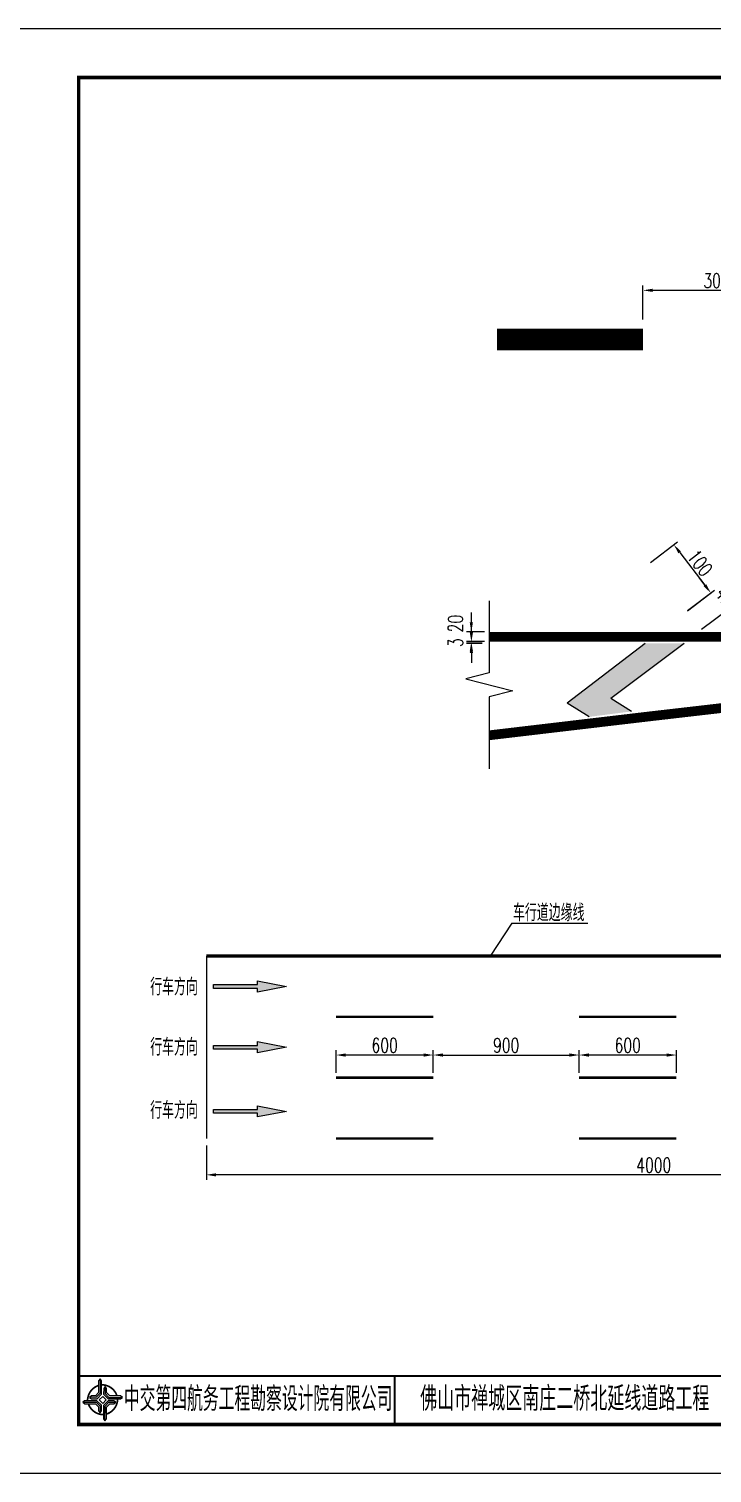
# Model space of a CAD drawing. Extents: x 2515 to 4615, y -2405 to -2108.
# Drawn here: x 3794.4 to 3934.9, y -2405.2 to -2108.2 of the extents above; entities that cross this region are included whole.
import ezdxf
from ezdxf.enums import TextEntityAlignment as Align

# ---------------------------------------------------------------- set-up
doc = ezdxf.new("R2010")
doc.units = 0
doc.header["$LTSCALE"] = 7
doc.header["$PDMODE"] = 32
doc.linetypes.add('ACAD_ISO03W100', pattern=[30, 12, -18])
doc.layers.get('0').update_dxf_attribs({"linetype": 'CONTINUOUS'})
doc.layers.get('Defpoints').update_dxf_attribs({"linetype": 'CONTINUOUS'})
for name, color, linetype in [('停止线', 134, 'CONTINUOUS'), ('同向车行道分界线', 134, 'ACAD_ISO03W100'), ('图框', 7, 'CONTINUOUS'), ('导向箭头', 134, 'CONTINUOUS'), ('导向箭头大样', 134, 'CONTINUOUS'), ('尺寸标注', 4, 'CONTINUOUS'), ('文字字符', 7, 'CONTINUOUS'), ('标注', 4, 'CONTINUOUS')]:
    doc.layers.add(name, color=color, linetype=linetype)
doc.styles.get("Standard").update_dxf_attribs({"font": 'simplex1.shx', "width": 0.7, "bigfont": 'hztxt.shx'})
doc.dimstyles.new('例：1：100', dxfattribs={"dimtxt": 3, "dimasz": 2, "dimexe": 1, "dimexo": 1, "dimgap": 0.5, "dimtad": 1, "dimlfac": 10, "dimrnd": 0.0095, "dimdsep": 46, "dimtxsty": 'Standard', "dimcen": 0.09, "dimclrt": 256, "dimadec": 0, "dimazin": 0, "dimtfac": 1, "dimtofl": 0, "dimtmove": 2, "dimatfit": 3, "dimfxl": 0, "dimtolj": 1, "dimtzin": 0, "dimarcsym": 0})
doc.dimstyles.new('例：1：300', dxfattribs={"dimtxt": 3, "dimasz": 2, "dimexe": 1, "dimexo": 1, "dimgap": 0.5, "dimtad": 1, "dimlfac": 30, "dimrnd": 0.0095, "dimdsep": 46, "dimtxsty": 'Standard', "dimcen": 0.09, "dimclrd": 256, "dimclre": 256, "dimclrt": 256, "dimadec": 0, "dimazin": 0, "dimtfac": 1, "dimtofl": 0, "dimtmove": 2, "dimatfit": 3, "dimfxl": 0, "dimtolj": 1, "dimtzin": 0, "dimarcsym": 0})

# ---------------------------------------------------------------- blocks, each defined once
blk = doc.blocks.new('tb')
at = {"lineweight": -3}
h = blk.add_hatch(color=256, dxfattribs=at)
h.paths.add_polyline_path([(-1.23, -0.13), (-3.78, -0.14), (-4.14, -0.41), (-1.4, -0.44), (-0.56, -1.24), (-0.54, -2.62), (-0.27, -2.2), (-0.26, -1.06)])
h.paths.add_polyline_path([(0.13, -1.08), (0.14, -3.86), (0.41, -4.26), (0.44, -1.24), (1.25, -0.43), (2.66, -0.43), (2.26, -0.16), (1.07, -0.15)])
h.paths.add_polyline_path([(1.08, 0.3), (3.62, 0.3), (4.02, 0.56), (1.25, 0.57), (0.43, 1.39), (0.43, 2.8), (0.16, 2.41), (0.15, 1.24)])
h.paths.add_polyline_path([(-0.28, 1.21), (-0.28, 3.99), (-0.56, 4.39), (-0.57, 1.41), (-1.38, 0.6), (-2.74, 0.56), (-2.33, 0.3), (-1.2, 0.29)])
for p, q in [((-0.56, 4.39), (-0.57, 1.41)), ((-1.38, 0.6), (-2.74, 0.56)), ((-0.57, 1.41), (-1.38, 0.6)), ((0.43, 2.8), (0.43, 1.39)), ((0.43, 1.39), (1.25, 0.57)), ((1.25, 0.57), (4.02, 0.56)), ((-4.14, -0.41), (-1.4, -0.44)), ((-1.4, -0.44), (-0.56, -1.24)), ((-0.56, -1.24), (-0.54, -2.62)), ((0.41, -4.26), (0.44, -1.24)), ((0.44, -1.24), (1.25, -0.43)), ((1.25, -0.43), (2.66, -0.43))]:
    blk.add_line(p, q, dxfattribs=at)
at = {"lineweight": -3, "const_width": 0.35, "flags": 128}
for points in [[(-0.9, 3.02, 0.324167), (-3.16, -0.14)], [(2.88, 0.92, 0.324403), (-0.24, 3.15)], [(0.75, -2.86, 0.325418), (3.02, 0.26)], [(-2.98, -0.76, 0.322976), (0.14, -2.98)]]:
    blk.add_lwpolyline(points, format="xyb", dxfattribs=at)
at = {"lineweight": -3, "flags": 128}
for points in [[(-0.9, 3.99), (-0.9, 1.58), (-1.53, 0.91), (-2.34, 0.91), (-2.74, 0.56), (-2.33, 0.3), (-1.2, 0.29), (-0.28, 1.21), (-0.28, 3.99), (-0.56, 4.39)], [(-0.04, 0.77), (0.68, 0.04), (-0.04, -0.69), (-0.77, 0.05)], [(3.62, 0.92), (1.43, 0.92), (0.77, 1.54), (0.77, 2.38), (0.43, 2.8), (0.16, 2.41), (0.15, 1.24), (1.08, 0.3), (3.62, 0.3), (4.02, 0.56)], [(-3.73, -0.76), (-1.54, -0.76), (-0.89, -1.39), (-0.89, -2.21), (-0.54, -2.62), (-0.27, -2.2), (-0.26, -1.06), (-1.23, -0.13), (-3.78, -0.14), (-4.14, -0.41)], [(0.75, -3.85), (0.75, -1.43), (1.4, -0.78), (2.26, -0.78), (2.66, -0.43), (2.26, -0.16), (1.07, -0.15), (0.13, -1.08), (0.14, -3.86), (0.41, -4.26)]]:
    blk.add_lwpolyline(points, close=True, dxfattribs=at)
blk = doc.blocks.new('*D74')
at = {"layer": 'Defpoints', "color": 0}
for p in [(3920.68, -2161.96), (3920.68, -2188.12), (3950.92, -2185.93)]:
    blk.add_point(p, dxfattribs=at)
at = {"layer": '尺寸标注', "color": 0, "lineweight": -2}
for p, q in [((3920.68, -2167.96), (3920.68, -2160.96)), ((3948.92, -2161.96), (3922.68, -2161.96)), ((3950.92, -2167.96), (3950.92, -2160.96))]:
    blk.add_line(p, q, dxfattribs=at)
at = {"layer": '尺寸标注', "color": 0}
for points in [[(3922.68, -2161.62), (3922.68, -2162.29), (3920.68, -2161.96)], [(3948.92, -2161.62), (3948.92, -2162.29), (3950.92, -2161.96)]]:
    blk.add_solid(points, dxfattribs=at)
at = {"layer": '尺寸标注', "insert": (3935.8, -2159.96), "char_height": 3, "attachment_point": 5}
blk.add_mtext('\\A1;300', dxfattribs=at)
blk = doc.blocks.new('*D80')
at = {"layer": 'Defpoints', "color": 0}
for p in [(4014.93, -2323.86), (3830.87, -2333.56), (3830.87, -2343.85)]:
    blk.add_point(p, dxfattribs=at)
at = {"layer": '尺寸标注', "lineweight": -2}
for p, q in [((3830.87, -2337.85), (3830.87, -2344.85)), ((4014.93, -2337.85), (4014.93, -2344.85)), ((4012.93, -2343.85), (3832.87, -2343.85))]:
    blk.add_line(p, q, dxfattribs=at)
at = {"layer": '尺寸标注'}
for points in [[(3832.87, -2343.52), (3832.87, -2344.19), (3830.87, -2343.85)], [(4012.93, -2343.52), (4012.93, -2344.19), (4014.93, -2343.85)]]:
    blk.add_solid(points, dxfattribs=at)
at = {"layer": '尺寸标注', "insert": (3922.9, -2341.85), "char_height": 3, "attachment_point": 5}
blk.add_mtext('\\A1;4000', dxfattribs=at)
blk = doc.blocks.new('*D81')
at = {"layer": 'Defpoints', "color": 0}
for p in [(3907.54, -2319.21), (3877.54, -2323.86), (3907.54, -2323.86)]:
    blk.add_point(p, dxfattribs=at)
at = {"layer": '尺寸标注', "lineweight": -2}
for p, q in [((3877.54, -2322.86), (3877.54, -2318.21)), ((3879.54, -2319.21), (3905.54, -2319.21)), ((3907.54, -2322.86), (3907.54, -2318.21))]:
    blk.add_line(p, q, dxfattribs=at)
at = {"layer": '尺寸标注'}
for points in [[(3879.54, -2318.88), (3879.54, -2319.55), (3877.54, -2319.21)], [(3905.54, -2318.88), (3905.54, -2319.55), (3907.54, -2319.21)]]:
    blk.add_solid(points, dxfattribs=at)
at = {"layer": '尺寸标注', "insert": (3892.54, -2317.21), "char_height": 3, "attachment_point": 5}
blk.add_mtext('\\A1;900', dxfattribs=at)
blk = doc.blocks.new('*D82')
at = {"layer": 'Defpoints', "color": 0}
for p in [(3857.54, -2319.21), (3857.54, -2323.86), (3877.54, -2323.86)]:
    blk.add_point(p, dxfattribs=at)
at = {"layer": '尺寸标注', "lineweight": -2}
for p, q in [((3857.54, -2322.86), (3857.54, -2318.21)), ((3875.54, -2319.21), (3859.54, -2319.21)), ((3877.54, -2322.86), (3877.54, -2318.21))]:
    blk.add_line(p, q, dxfattribs=at)
at = {"layer": '尺寸标注'}
for points in [[(3859.54, -2318.88), (3859.54, -2319.55), (3857.54, -2319.21)], [(3875.54, -2318.88), (3875.54, -2319.55), (3877.54, -2319.21)]]:
    blk.add_solid(points, dxfattribs=at)
at = {"layer": '尺寸标注', "insert": (3867.54, -2317.21), "char_height": 3, "attachment_point": 5}
blk.add_mtext('\\A1;600', dxfattribs=at)
blk = doc.blocks.new('*D85')
at = {"layer": 'Defpoints', "color": 0}
for p in [(3885.38, -2234.56), (3888.63, -2234.26), (3888.63, -2234.56)]:
    blk.add_point(p, dxfattribs=at)
at = {"layer": '尺寸标注', "color": 0, "lineweight": -2}
for p, q in [((3885.38, -2232.26), (3885.38, -2230.26)), ((3887.63, -2234.26), (3884.38, -2234.26)), ((3887.63, -2234.56), (3884.38, -2234.56)), ((3885.38, -2236.56), (3885.38, -2238.56))]:
    blk.add_line(p, q, dxfattribs=at)
at = {"layer": '尺寸标注', "color": 0}
for points in [[(3885.05, -2232.26), (3885.72, -2232.26), (3885.38, -2234.26)], [(3885.05, -2236.56), (3885.72, -2236.56), (3885.38, -2234.56)]]:
    blk.add_solid(points, dxfattribs=at)
at = {"layer": '尺寸标注', "insert": (3882.13, -2234.41), "char_height": 3, "attachment_point": 5, "rotation": 90}
blk.add_mtext('\\A1;3', dxfattribs=at)
blk = doc.blocks.new('*D86')
at = {"layer": 'Defpoints', "color": 0}
for p in [(3934.63, -2224.19), (3900.51, -2234.56), (3908.12, -2244.49)]:
    blk.add_point(p, dxfattribs=at)
at = {"layer": '尺寸标注', "color": 0, "lineweight": -2}
for p, q in [((3922.25, -2217.91), (3927.81, -2213.65)), ((3928.23, -2215.84), (3933.41, -2222.61)), ((3929.86, -2227.84), (3935.42, -2223.58))]:
    blk.add_line(p, q, dxfattribs=at)
at = {"layer": '尺寸标注', "color": 0}
for points in [[(3928.5, -2215.64), (3927.97, -2216.05), (3927.02, -2214.26)], [(3933.68, -2222.4), (3933.15, -2222.81), (3934.63, -2224.19)]]:
    blk.add_solid(points, dxfattribs=at)
at = {"layer": '尺寸标注', "insert": (3932.41, -2218.01), "char_height": 3, "attachment_point": 5, "rotation": 307.4527}
blk.add_mtext('\\A1;100', dxfattribs=at)
blk = doc.blocks.new('*D87')
at = {"layer": 'Defpoints', "color": 0}
for p in [(3937.51, -2228.03), (3915.48, -2238.59), (3918.37, -2242.43)]:
    blk.add_point(p, dxfattribs=at)
at = {"layer": '尺寸标注', "color": 0, "lineweight": -2}
for p, q in [((3933.42, -2222.6), (3932.22, -2221)), ((3929.83, -2227.8), (3935.42, -2223.59)), ((3932.71, -2231.64), (3938.31, -2227.43)), ((3938.71, -2229.63), (3939.91, -2231.23))]:
    blk.add_line(p, q, dxfattribs=at)
at = {"layer": '尺寸标注', "color": 0}
for points in [[(3933.69, -2222.4), (3933.16, -2222.8), (3934.63, -2224.19)], [(3938.98, -2229.43), (3938.45, -2229.83), (3937.51, -2228.03)]]:
    blk.add_solid(points, dxfattribs=at)
at = {"layer": '尺寸标注', "insert": (3937.67, -2224.91), "char_height": 3, "attachment_point": 5, "rotation": 306.9442}
blk.add_mtext('\\A1;45', dxfattribs=at)
blk = doc.blocks.new('*D90')
at = {"layer": 'Defpoints', "color": 0}
for p in [(3885.37, -2232.21), (3889.06, -2232.21), (3889.06, -2234.2)]:
    blk.add_point(p, dxfattribs=at)
at = {"layer": '尺寸标注', "color": 0, "lineweight": -2}
for p, q in [((3885.37, -2230.21), (3885.37, -2228.21)), ((3888.06, -2232.21), (3884.37, -2232.21)), ((3888.06, -2234.2), (3884.37, -2234.2)), ((3885.37, -2236.2), (3885.37, -2238.2))]:
    blk.add_line(p, q, dxfattribs=at)
at = {"layer": '尺寸标注', "color": 0}
for points in [[(3885.04, -2230.21), (3885.71, -2230.21), (3885.37, -2232.21)], [(3885.04, -2236.2), (3885.71, -2236.2), (3885.37, -2234.2)]]:
    blk.add_solid(points, dxfattribs=at)
at = {"layer": '尺寸标注', "insert": (3882.12, -2230.49), "char_height": 3, "attachment_point": 5, "rotation": 90}
blk.add_mtext('\\A1;20', dxfattribs=at)
blk = doc.blocks.new('123')
at = {"layer": '图框'}
blk.add_lwpolyline([(2934.59, -2405.19), (2934.59, -2108.19), (2514.59, -2108.19), (2514.59, -2405.19)], close=True, dxfattribs=at)
blk = doc.blocks.new('*D142')
at = {"layer": 'Defpoints', "color": 0}
for p in [(3907.54, -2319.21), (3907.54, -2323.86), (3927.54, -2323.86)]:
    blk.add_point(p, dxfattribs=at)
at = {"layer": '尺寸标注', "lineweight": -2}
for p, q in [((3907.54, -2322.86), (3907.54, -2318.21)), ((3925.54, -2319.21), (3909.54, -2319.21)), ((3927.54, -2322.86), (3927.54, -2318.21))]:
    blk.add_line(p, q, dxfattribs=at)
at = {"layer": '尺寸标注'}
for points in [[(3909.54, -2318.88), (3909.54, -2319.55), (3907.54, -2319.21)], [(3925.54, -2318.88), (3925.54, -2319.55), (3927.54, -2319.21)]]:
    blk.add_solid(points, dxfattribs=at)
at = {"layer": '尺寸标注', "insert": (3917.54, -2317.21), "char_height": 3, "attachment_point": 5}
blk.add_mtext('\\A1;600', dxfattribs=at)

msp = doc.modelspace()

# ---------------------------------------------------------------- hatches: boundary and pattern name
at = {"layer": '导向箭头'}
for points in [[(3841.35536, -2306.26248), (3841.35536, -2305.49581), (3832.35536, -2305.49581), (3832.35536, -2304.72914), (3841.35536, -2304.72914), (3841.35536, -2303.96248), (3847.35536, -2305.11248)], [(3841.35871, -2318.76152), (3841.35871, -2317.99485), (3832.35871, -2317.99485), (3832.35871, -2317.22819), (3841.35871, -2317.22819), (3841.35871, -2316.46152), (3847.35871, -2317.61152)], [(3841.35871, -2331.94939), (3841.35871, -2331.18272), (3832.35871, -2331.18272), (3832.35871, -2330.41605), (3841.35871, -2330.41605), (3841.35871, -2329.64939), (3847.35871, -2330.79939)]]:
    msp.add_hatch(color=7, dxfattribs=at).paths.add_polyline_path(points)

# ---------------------------------------------------------------- linework, layer by layer
at = {"layer": '停止线', "color": 7, "const_width": 0.67, "flags": 128}
msp.add_lwpolyline([(4144.20503, -2298.86152), (3830.87169, -2298.86152)], dxfattribs=at)
at = {"layer": '同向车行道分界线', "color": 7, "linetype": 'Continuous', "const_width": 0.5, "flags": 128}
for points in [[(3877.53836, -2311.36152), (3857.53836, -2311.36152)], [(3927.53836, -2311.36152), (3907.53836, -2311.36152)], [(3877.53836, -2323.86152), (3857.53836, -2323.86152)], [(3927.53836, -2323.86152), (3907.53836, -2323.86152)], [(3877.53836, -2336.36152), (3857.53836, -2336.36152)], [(3927.53836, -2336.36152), (3907.53836, -2336.36152)]]:
    msp.add_lwpolyline(points, dxfattribs=at)
at = {"layer": '图框'}
for points, const_width in [([(4184.5915, -2118.18876), (3804.5915, -2118.18876), (3804.5915, -2395.18876), (4184.5915, -2395.18876), (4184.5915, -2118.18876)], 0.7), ([(3804.5915, -2385.18876), (4184.5915, -2385.18876)], 0.4), ([(3869.5915, -2385.18876), (3869.5915, -2395.18876)], 0.4)]:
    msp.add_lwpolyline(points, dxfattribs=dict(at, const_width=const_width))
at = {"layer": '导向箭头', "color": 7}
for points in [[(3832.35536, -2305.49581), (3832.35536, -2304.72914), (3841.35536, -2304.72914), (3841.35536, -2303.96248), (3847.35536, -2305.11248), (3841.35536, -2306.26248), (3841.35536, -2305.49581), (3832.35536, -2305.49581)], [(3832.35871, -2317.99485), (3832.35871, -2317.22819), (3841.35871, -2317.22819), (3841.35871, -2316.46152), (3847.35871, -2317.61152), (3841.35871, -2318.76152), (3841.35871, -2317.99485), (3832.35871, -2317.99485)], [(3832.35871, -2331.18272), (3832.35871, -2330.41605), (3841.35871, -2330.41605), (3841.35871, -2329.64939), (3847.35871, -2330.79939), (3841.35871, -2331.94939), (3841.35871, -2331.18272), (3832.35871, -2331.18272)]]:
    msp.add_lwpolyline(points, dxfattribs=at)
at = {"layer": '导向箭头大样', "linetype": 'Continuous'}
for p in [(3921.09483, -2234.55877), (3909.61385, -2249.66762)]:
    msp.add_line(p, (3905.06421, -2246.8385), dxfattribs=at)
at = {"layer": '导向箭头大样', "color": 7, "linetype": 'Continuous'}
for p in [(3929.18044, -2234.55877), (3918.3178, -2248.54653)]:
    msp.add_line(p, (3914.07534, -2245.91824), dxfattribs=at)
for points, const_width in [([(3920.676, -2172.07517), (3890.676, -2172.07517)], 4.5), ([(4008.38616, -2233.19358), (3889.05713, -2233.19358)], 2)]:
    msp.add_lwpolyline(points, dxfattribs=dict(at, const_width=const_width))
at = {"layer": '导向箭头大样', "color": 7, "linetype": 'Continuous', "const_width": 2}
msp.add_lwpolyline([(3988.21553, -2242.0149, 0.001883335), (3889.05713, -2253.45941, 0.004249034)], format="xyb", dxfattribs=at)
at = {"layer": '导向箭头大样', "color": 7, "linetype": 'Continuous'}
for points in [[(3921.09483, -2234.55877), (3929.18044, -2234.55877), (3905.06421, -2246.8385), (3914.07534, -2245.91824)], [(3905.06421, -2246.8385), (3914.07534, -2245.91824), (3909.61385, -2249.66762), (3918.3178, -2248.54653)]]:
    msp.add_solid(points, dxfattribs=at)
at = {"layer": '尺寸标注'}
for p, q in [((3893.69004, -2292.07976), (3909.34969, -2292.07976)), ((3830.87169, -2298.86152), (3830.87169, -2336.36152))]:
    msp.add_line(p, q, dxfattribs=at)
msp.add_lwpolyline([(3889.05713, -2225.80683), (3889.05713, -2240.58032), (3884.2275, -2241.87442), (3893.88676, -2244.28623), (3889.05713, -2245.58032), (3889.05713, -2260.35382)], dxfattribs=at)
at = {"layer": '标注'}
msp.add_line((3893.69004, -2292.07976), (3889.27799, -2298.86152), dxfattribs=at)

# ---------------------------------------------------------------- block references
msp.add_blockref('123', (1260, 0))
at = {"layer": '图框', "lineweight": -3}
msp.add_blockref('tb', (3809.58723, -2390.18342), dxfattribs=at)

# ---------------------------------------------------------------- texts
at = {"layer": '图框'}
for s, width, p in [('中交第四航务工程勘察设计院有限公司', 0.65, (3841.52234, -2389.94031)), ('佛山市禅城区南庄二桥北延线道路工程', 0.7, (3904.5915, -2389.87406))]:
    msp.add_text(s, height=5, dxfattribs=dict(at, width=width)).set_placement(p, align=Align.MIDDLE_CENTER)
at = {"layer": '文字字符', "color": 7, "width": 0.7}
for s, p in [('车行道边缘线', (3893.94842, -2291.69699)), ('行车方向', (3819.31225, -2306.9484)), ('行车方向', (3819.31225, -2319.33555)), ('行车方向', (3819.31225, -2332.31997))]:
    msp.add_text(s, height=3.5, dxfattribs=at).set_placement(p)

# ---------------------------------------------------------------- dimensions: what is measured, and where the dimension line sits
at = {"layer": '尺寸标注'}
for base, p1, p2, text, dimstyle, picture, middle in [((3920.676, -2161.95631), (3950.92107, -2185.92784), (3920.676, -2188.11515), '300', '例：1：100', '*D74', (3935.79853, -2159.95631)), ((3830.87169, -2343.85259), (4014.92608, -2323.86152), (3830.87169, -2333.56052), '4000', '例：1：300', '*D80', (3922.89889, -2341.85259))]:
    dim = msp.add_linear_dim(base=base, p1=p1, p2=p2, text=text, dimstyle=dimstyle, dxfattribs=at)
    dim.commit()
    dim.dimension.update_dxf_attribs({"geometry": picture, "text_midpoint": middle})
dim = msp.add_aligned_dim(p1=(3900.51327, -2234.55877), p2=(3908.1242, -2244.49449), distance=33.38493, text='100', dimstyle='例：1：100', dxfattribs=at)
dim.commit()
dim.dimension.update_dxf_attribs({"geometry": '*D86', "text_midpoint": (3932.40924, -2218.00881)})
at = {"layer": '尺寸标注', "color": 7}
dim = msp.add_aligned_dim(p1=(3915.48122, -2238.59109), p2=(3918.36527, -2242.4261), distance=23.95367, text='45', dimstyle='例：1：100', dxfattribs=at)
dim.commit()
dim.dimension.update_dxf_attribs({"geometry": '*D87', "text_midpoint": (3937.66596, -2224.90947)})
at = {"layer": '尺寸标注'}
dim = msp.add_linear_dim(base=(3885.37241, -2232.20709), p1=(3889.05713, -2234.20053), p2=(3889.05713, -2232.20709), angle=90, text='20', dimstyle='例：1：100', dxfattribs=at)
dim.commit()
dim.dimension.update_dxf_attribs({"geometry": '*D90', "text_midpoint": (3882.12241, -2230.49127), "dimtype": 160})
dim = msp.add_linear_dim(base=(3885.38212, -2234.55877), p1=(3888.62797, -2234.25877), p2=(3888.62797, -2234.55877), angle=90, dimstyle='例：1：100', dxfattribs=at)
dim.commit()
dim.dimension.update_dxf_attribs({"geometry": '*D85', "text_midpoint": (3882.13212, -2234.40877)})
for base, p1, p2, picture, middle in [((3857.53836, -2319.21309), (3877.53836, -2323.86152), (3857.53836, -2323.86152), '*D82', (3867.53836, -2317.21309)), ((3907.53836, -2319.21309), (3877.53836, -2323.86152), (3907.53836, -2323.86152), '*D81', (3892.53836, -2317.21309)), ((3907.53836, -2319.21309), (3927.53836, -2323.86152), (3907.53836, -2323.86152), '*D142', (3917.53836, -2317.21309))]:
    dim = msp.add_linear_dim(base=base, p1=p1, p2=p2, dimstyle='例：1：300', dxfattribs=at)
    dim.commit()
    dim.dimension.update_dxf_attribs({"geometry": picture, "text_midpoint": middle})

doc.saveas('drawing.dxf')
